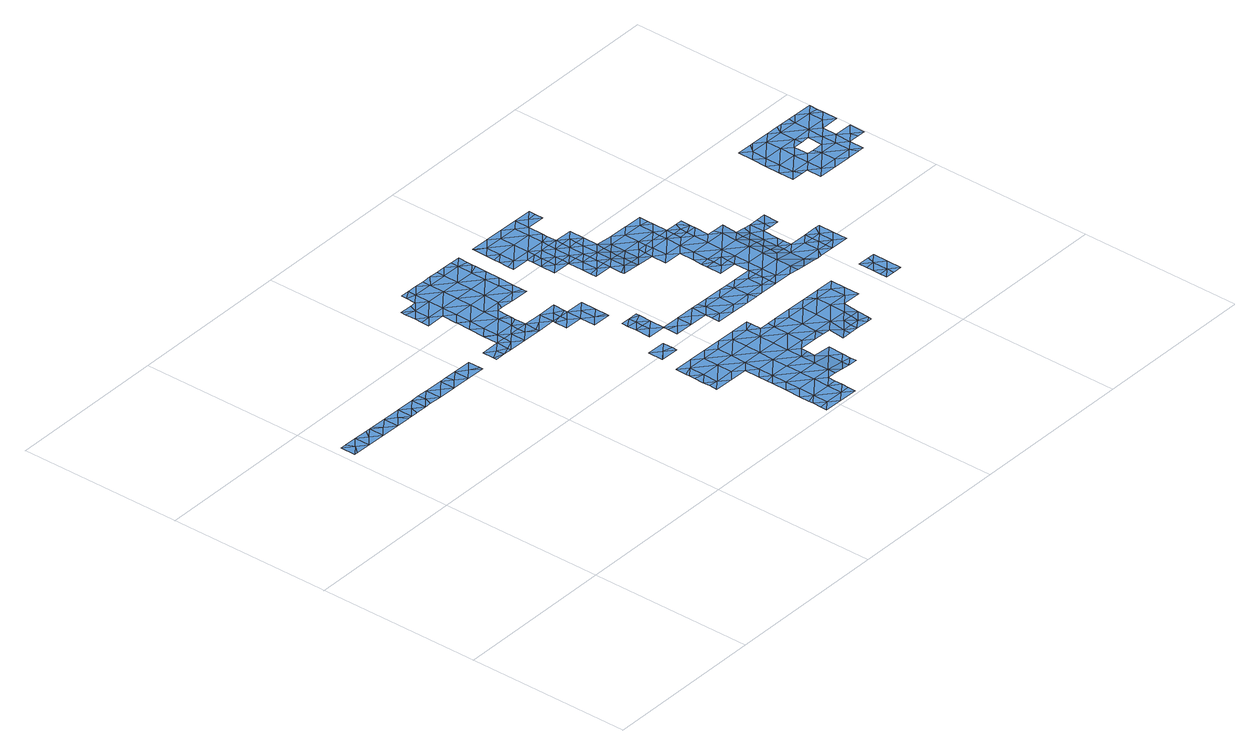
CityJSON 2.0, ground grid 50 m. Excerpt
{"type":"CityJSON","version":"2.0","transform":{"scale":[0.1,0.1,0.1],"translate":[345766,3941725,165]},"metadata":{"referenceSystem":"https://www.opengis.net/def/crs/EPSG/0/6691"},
"CityObjects":{
"waterbody1":{"type":"WaterBody","attributes":{"name":"9","class":"1140","function":"1","WaterBodyRiverFloodingRiskAttribute.description":"5","WaterBodyRiverFloodingRiskAttribute.rankOrg":"1","WaterBodyRiverFloodingRiskAttribute.adminType":"2","WaterBodyRiverFloodingRiskAttribute.scale":"L1"},"geometry":[{"type":"MultiSurface","lod":"1","boundaries":[[[0,1,2]],[[3,4,5]],[[6,7,8]],[[7,9,8]],[[9,2,8]],[[2,1,10]],[[8,2,10]],[[0,11,1]],[[4,12,13]],[[12,4,14]],[[14,4,3]],[[15,16,5]],[[17,4,13]],[[3,5,16]],[[16,15,11]],[[1,15,10]],[[5,4,17]],[[11,15,1]],[[6,8,10]],[[18,16,11]],[[16,18,3]]]}]},
"waterbody2":{"type":"WaterBody","attributes":{"name":"9","class":"1140","function":"1","WaterBodyRiverFloodingRiskAttribute.description":"5","WaterBodyRiverFloodingRiskAttribute.rankOrg":"2","WaterBodyRiverFloodingRiskAttribute.adminType":"2","WaterBodyRiverFloodingRiskAttribute.scale":"L1"},"geometry":[{"type":"MultiSurface","lod":"1","boundaries":[[[19,20,21]],[[21,20,22]],[[23,21,22]],[[7,24,23]],[[21,23,24]],[[22,20,25]],[[9,7,23]],[[22,9,23]],[[26,20,19]],[[26,27,20]],[[25,20,27]]]}]},
"waterbody3":{"type":"WaterBody","attributes":{"name":"9","class":"1140","function":"1","WaterBodyRiverFloodingRiskAttribute.description":"5","WaterBodyRiverFloodingRiskAttribute.rankOrg":"1","WaterBodyRiverFloodingRiskAttribute.adminType":"2","WaterBodyRiverFloodingRiskAttribute.scale":"L1"},"geometry":[{"type":"MultiSurface","lod":"1","boundaries":[[[28,29,30]],[[31,32,33]],[[33,32,34]],[[35,34,32]],[[34,36,30]],[[28,30,36]],[[30,29,33]],[[34,30,33]],[[32,37,35]],[[27,38,37]],[[38,27,26]],[[38,26,35]],[[37,32,31]],[[35,37,38]]]}]},
"waterbody4":{"type":"WaterBody","attributes":{"name":"9","class":"1140","function":"1","WaterBodyRiverFloodingRiskAttribute.description":"5","WaterBodyRiverFloodingRiskAttribute.rankOrg":"1","WaterBodyRiverFloodingRiskAttribute.adminType":"2","WaterBodyRiverFloodingRiskAttribute.scale":"L1"},"geometry":[{"type":"MultiSurface","lod":"1","boundaries":[[[39,40,41]],[[39,41,42]],[[43,40,39]],[[41,40,44]],[[41,44,45]],[[46,40,43]],[[44,40,46]]]}]},
"waterbody5":{"type":"WaterBody","attributes":{"name":"9","class":"1140","function":"1","WaterBodyRiverFloodingRiskAttribute.description":"5","WaterBodyRiverFloodingRiskAttribute.rankOrg":"2","WaterBodyRiverFloodingRiskAttribute.adminType":"2","WaterBodyRiverFloodingRiskAttribute.scale":"L1"},"geometry":[{"type":"MultiSurface","lod":"1","boundaries":[[[43,39,47]],[[48,49,50]],[[50,51,48]],[[52,43,47]],[[48,53,54]],[[39,42,47]],[[49,48,54]],[[55,52,47]],[[55,47,53]],[[51,55,48]],[[42,53,47]],[[55,53,48]]]}]},
"waterbody6":{"type":"WaterBody","attributes":{"name":"9","class":"1140","function":"1","WaterBodyRiverFloodingRiskAttribute.description":"5","WaterBodyRiverFloodingRiskAttribute.rankOrg":"1","WaterBodyRiverFloodingRiskAttribute.adminType":"2","WaterBodyRiverFloodingRiskAttribute.scale":"L1"},"geometry":[{"type":"MultiSurface","lod":"1","boundaries":[[[56,57,58]],[[57,56,59]],[[57,60,61]],[[61,60,62]],[[62,60,63]],[[62,63,64]],[[63,65,64]],[[66,65,63]],[[67,68,69]],[[69,70,71]],[[72,73,71]],[[74,75,59]],[[57,59,76]],[[77,73,72]],[[71,70,72]],[[70,78,72]],[[63,60,78]],[[57,61,58]],[[61,62,79]],[[62,64,80]],[[65,81,64]],[[63,78,70]],[[63,70,66]],[[82,83,65]],[[66,84,85]],[[83,86,65]],[[66,82,65]],[[85,82,66]],[[87,84,88]],[[66,88,84]],[[70,88,66]],[[69,88,70]],[[69,89,88]],[[90,89,69]],[[90,69,68]],[[89,87,88]],[[91,86,83]],[[92,93,94]],[[93,95,94]],[[96,95,93]],[[43,95,96]],[[97,98,99]],[[86,81,65]],[[97,99,100]],[[99,101,100]],[[101,99,81]],[[81,99,64]],[[43,52,95]],[[98,80,99]],[[102,80,98]],[[102,103,80]],[[74,59,56]],[[94,104,92]],[[94,95,105]],[[52,55,95]],[[105,106,107]],[[108,104,109]],[[104,108,92]],[[110,80,103]],[[62,80,110]],[[110,79,62]],[[109,79,110]],[[104,79,109]],[[79,104,61]],[[111,59,75]],[[112,59,111]],[[112,76,59]],[[99,80,64]],[[77,76,112]],[[113,50,114]],[[115,74,56]],[[115,56,107]],[[113,114,116]],[[51,50,113]],[[72,76,77]],[[72,57,76]],[[78,57,72]],[[60,57,78]],[[113,55,51]],[[113,95,55]],[[105,95,113]],[[105,113,116]],[[116,106,105]],[[73,117,71]],[[71,117,118]],[[71,118,69]],[[118,67,69]],[[104,58,61]],[[94,105,104]],[[104,105,58]],[[58,105,107]],[[58,107,56]]]}]},
"waterbody7":{"type":"WaterBody","attributes":{"name":"9","class":"1140","function":"1","WaterBodyRiverFloodingRiskAttribute.description":"5","WaterBodyRiverFloodingRiskAttribute.rankOrg":"2","WaterBodyRiverFloodingRiskAttribute.adminType":"2","WaterBodyRiverFloodingRiskAttribute.scale":"L1"},"geometry":[{"type":"MultiSurface","lod":"1","boundaries":[[[119,120,121]],[[122,123,120]],[[124,120,123]],[[120,124,121]],[[125,122,120]],[[120,119,125]]]}]},
"waterbody8":{"type":"WaterBody","attributes":{"name":"9","class":"1140","function":"1","WaterBodyRiverFloodingRiskAttribute.description":"5","WaterBodyRiverFloodingRiskAttribute.rankOrg":"1","WaterBodyRiverFloodingRiskAttribute.adminType":"2","WaterBodyRiverFloodingRiskAttribute.scale":"L1"},"geometry":[{"type":"MultiSurface","lod":"1","boundaries":[[[126,127,128]],[[128,129,130]],[[129,50,131]],[[130,129,131]],[[131,54,130]],[[54,131,49]],[[131,50,49]],[[132,129,128]],[[126,128,130]],[[127,132,128]],[[127,126,133]]]}]},
"waterbody9":{"type":"WaterBody","attributes":{"name":"9","class":"1140","function":"1","WaterBodyRiverFloodingRiskAttribute.description":"5","WaterBodyRiverFloodingRiskAttribute.rankOrg":"2","WaterBodyRiverFloodingRiskAttribute.adminType":"2","WaterBodyRiverFloodingRiskAttribute.scale":"L1"},"geometry":[{"type":"MultiSurface","lod":"1","boundaries":[[[134,135,136]],[[137,133,138]],[[137,138,139]],[[140,139,138]],[[135,141,136]],[[136,142,134]],[[143,135,144]],[[135,134,137]],[[135,137,144]],[[126,140,138]],[[142,133,134]],[[133,137,134]],[[141,135,143]],[[133,126,138]],[[140,126,130]]]}]},
"waterbody10":{"type":"WaterBody","attributes":{"name":"9","class":"1140","function":"1","WaterBodyRiverFloodingRiskAttribute.description":"5","WaterBodyRiverFloodingRiskAttribute.rankOrg":"2","WaterBodyRiverFloodingRiskAttribute.adminType":"2","WaterBodyRiverFloodingRiskAttribute.scale":"L1"},"geometry":[{"type":"MultiSurface","lod":"1","boundaries":[[[145,146,147]],[[148,149,146]],[[145,148,146]],[[150,146,151]],[[149,151,146]],[[147,146,150]]]}]},
"waterbody11":{"type":"WaterBody","attributes":{"name":"9","class":"1140","function":"1","WaterBodyRiverFloodingRiskAttribute.description":"5","WaterBodyRiverFloodingRiskAttribute.rankOrg":"1","WaterBodyRiverFloodingRiskAttribute.adminType":"2","WaterBodyRiverFloodingRiskAttribute.scale":"L1"},"geometry":[{"type":"MultiSurface","lod":"1","boundaries":[[[149,148,152]],[[153,152,148]],[[154,152,153]],[[155,152,154]],[[151,152,155]],[[154,153,156]],[[155,154,157]],[[151,149,152]]]}]},
"waterbody12":{"type":"WaterBody","attributes":{"name":"9","class":"1140","function":"1","WaterBodyRiverFloodingRiskAttribute.description":"5","WaterBodyRiverFloodingRiskAttribute.rankOrg":"2","WaterBodyRiverFloodingRiskAttribute.adminType":"2","WaterBodyRiverFloodingRiskAttribute.scale":"L1"},"geometry":[{"type":"MultiSurface","lod":"1","boundaries":[[[158,159,160]],[[161,145,160]],[[162,163,164]],[[158,160,145]],[[162,165,163]],[[164,161,162]],[[161,165,162]],[[161,160,165]],[[165,160,159]]]}]},
"waterbody13":{"type":"WaterBody","attributes":{"name":"9","class":"1140","function":"1","WaterBodyRiverFloodingRiskAttribute.description":"5","WaterBodyRiverFloodingRiskAttribute.rankOrg":"1","WaterBodyRiverFloodingRiskAttribute.adminType":"2","WaterBodyRiverFloodingRiskAttribute.scale":"L1"},"geometry":[{"type":"MultiSurface","lod":"1","boundaries":[[[166,167,168]],[[167,166,169]],[[169,166,170]],[[171,172,173]],[[172,171,174]],[[175,174,176]],[[175,177,174]],[[175,178,177]],[[175,179,178]],[[175,180,179]],[[181,180,175]],[[182,183,184]],[[182,185,183]],[[183,185,186]],[[186,185,187]],[[187,185,188]],[[188,185,189]],[[189,185,190]],[[189,190,191]],[[192,191,190]],[[189,191,193]],[[191,194,193]],[[195,189,193]],[[189,195,196]],[[196,195,197]],[[195,198,197]],[[199,198,200]],[[200,201,199]],[[202,201,200]],[[203,201,202]],[[204,201,203]],[[204,205,201]],[[204,206,205]],[[207,206,204]],[[207,208,206]],[[209,210,208]],[[211,210,209]],[[212,210,211]],[[212,213,210]],[[214,213,212]],[[215,213,214]],[[216,213,215]],[[216,217,213]],[[218,217,216]],[[217,218,206]],[[218,216,219]],[[219,216,220]],[[216,221,220]],[[222,220,221]],[[222,223,220]],[[222,224,223]],[[225,224,222]],[[226,202,200]],[[173,203,202]],[[172,204,203]],[[222,227,228]],[[229,227,221]],[[229,221,215]],[[230,169,193]],[[213,206,210]],[[208,207,231]],[[208,210,206]],[[204,232,207]],[[218,205,206]],[[207,233,231]],[[207,234,233]],[[232,234,207]],[[234,232,235]],[[232,236,235]],[[177,236,232]],[[177,237,236]],[[177,238,237]],[[239,237,238]],[[237,239,240]],[[239,241,240]],[[239,238,242]],[[243,242,238]],[[243,238,178]],[[190,244,192]],[[194,230,193]],[[230,167,169]],[[173,172,203]],[[174,177,172]],[[176,181,175]],[[178,238,177]],[[188,189,196]],[[218,201,205]],[[197,245,196]],[[198,199,197]],[[218,199,201]],[[215,214,229]],[[216,215,221]],[[217,206,213]],[[199,218,219]],[[246,219,220]],[[227,222,221]],[[220,223,247]],[[224,248,223]],[[228,225,222]],[[234,249,233]],[[234,235,249]],[[235,236,250]],[[172,232,204]],[[177,232,172]],[[236,237,250]],[[250,237,240]],[[241,251,240]],[[223,248,252]],[[252,247,223]],[[247,246,220]],[[247,253,246]],[[254,187,188]],[[196,254,188]],[[245,254,196]],[[197,199,255]],[[246,253,256]],[[256,219,246]],[[199,219,255]],[[256,255,219]],[[257,255,256]],[[255,257,197]],[[258,197,257]],[[245,197,258]],[[247,259,253]],[[260,259,247]],[[260,247,252]],[[261,262,263]],[[264,250,265]],[[235,250,264]],[[235,264,249]],[[265,250,262]],[[262,250,263]],[[240,263,250]],[[263,240,251]],[[263,251,261]],[[266,267,268]],[[267,266,269]],[[182,268,267]],[[182,270,268]],[[270,182,184]],[[185,267,190]],[[267,244,190]],[[195,271,198]],[[200,198,271]],[[170,272,273]],[[274,273,272]],[[169,273,193]],[[193,273,271]],[[274,271,273]],[[226,200,274]],[[169,170,273]],[[185,182,267]],[[271,195,193]],[[200,271,274]],[[267,269,244]]]}]},
"waterbody14":{"type":"WaterBody","attributes":{"name":"9","class":"1140","function":"1","WaterBodyRiverFloodingRiskAttribute.description":"5","WaterBodyRiverFloodingRiskAttribute.rankOrg":"1","WaterBodyRiverFloodingRiskAttribute.adminType":"2","WaterBodyRiverFloodingRiskAttribute.scale":"L1"},"geometry":[{"type":"MultiSurface","lod":"1","boundaries":[[[275,276,277]],[[275,277,278]],[[279,278,277]],[[279,277,280]],[[277,281,280]],[[281,277,276]]]}]},
"waterbody15":{"type":"WaterBody","attributes":{"name":"9","class":"1140","function":"1","WaterBodyRiverFloodingRiskAttribute.description":"5","WaterBodyRiverFloodingRiskAttribute.rankOrg":"1","WaterBodyRiverFloodingRiskAttribute.adminType":"2","WaterBodyRiverFloodingRiskAttribute.scale":"L1"},"geometry":[{"type":"MultiSurface","lod":"1","boundaries":[[[282,280,283]],[[284,283,280]],[[283,285,282]],[[286,285,283]],[[287,288,284]],[[289,288,287]],[[288,290,283]],[[291,288,289]],[[283,284,288]],[[283,290,286]],[[292,290,288]],[[291,292,288]]]}]},
"waterbody16":{"type":"WaterBody","attributes":{"name":"9","class":"1140","function":"1","WaterBodyRiverFloodingRiskAttribute.description":"5","WaterBodyRiverFloodingRiskAttribute.rankOrg":"2","WaterBodyRiverFloodingRiskAttribute.adminType":"2","WaterBodyRiverFloodingRiskAttribute.scale":"L1"},"geometry":[{"type":"MultiSurface","lod":"1","boundaries":[[[293,291,294]],[[295,285,296]],[[297,298,299]],[[278,279,295]],[[278,300,301]],[[302,293,303]],[[304,293,294]],[[297,299,305]],[[303,293,306]],[[282,285,295]],[[276,301,307]],[[276,275,301]],[[275,278,301]],[[308,307,301]],[[307,308,309]],[[301,300,308]],[[304,306,293]],[[310,311,298]],[[286,299,285]],[[285,299,311]],[[311,299,298]],[[312,296,311]],[[312,311,310]],[[279,280,295]],[[282,295,280]],[[296,285,311]],[[313,295,296]],[[290,314,299]],[[315,313,296]],[[315,316,313]],[[292,291,314]],[[292,314,290]],[[305,314,317]],[[299,314,305]],[[317,314,302]],[[302,314,293]],[[293,314,291]],[[286,290,299]],[[295,313,278]],[[278,313,300]],[[318,300,313]],[[318,313,316]]]}]},
"waterbody17":{"type":"WaterBody","attributes":{"name":"9","class":"1140","function":"1","WaterBodyRiverFloodingRiskAttribute.description":"5","WaterBodyRiverFloodingRiskAttribute.rankOrg":"1","WaterBodyRiverFloodingRiskAttribute.adminType":"2","WaterBodyRiverFloodingRiskAttribute.scale":"L1"},"geometry":[{"type":"MultiSurface","lod":"1","boundaries":[[[319,320,321]],[[322,323,324]],[[164,163,325]],[[324,326,322]],[[326,324,327]],[[327,324,328]],[[329,328,324]],[[329,324,323]],[[329,323,330]],[[329,330,331]],[[332,329,331]],[[333,320,319]],[[334,325,332]],[[335,332,325]],[[335,336,332]],[[335,337,336]],[[335,321,337]],[[337,338,336]],[[339,336,338]],[[339,328,336]],[[333,319,163]],[[340,341,328]],[[325,163,319]],[[342,164,325]],[[335,325,319]],[[342,325,334]],[[332,331,334]],[[332,336,329]],[[336,328,329]],[[328,341,327]],[[335,319,321]],[[340,328,339]]]}]},
"waterbody18":{"type":"WaterBody","attributes":{"name":"9","class":"1140","function":"1","WaterBodyRiverFloodingRiskAttribute.description":"5","WaterBodyRiverFloodingRiskAttribute.rankOrg":"1","WaterBodyRiverFloodingRiskAttribute.adminType":"2","WaterBodyRiverFloodingRiskAttribute.scale":"L1"},"geometry":[{"type":"MultiSurface","lod":"1","boundaries":[[[343,344,345]],[[346,347,348]],[[349,350,351]],[[352,344,343]],[[345,353,354]],[[347,346,353]],[[348,355,346]],[[309,308,348]],[[356,344,352]],[[300,318,355]],[[347,351,350]],[[300,355,348]],[[357,309,350]],[[308,300,348]],[[357,350,358]],[[347,350,348]],[[345,344,353]],[[359,351,356]],[[349,351,359]],[[350,309,348]],[[353,344,347]],[[349,358,350]],[[344,351,347]],[[356,351,344]],[[360,361,354]],[[360,354,353]],[[346,360,353]],[[355,362,346]],[[355,363,362]],[[355,316,363]],[[318,316,355]],[[364,365,366]],[[367,361,360]],[[364,368,365]],[[368,361,365]],[[367,366,365]],[[367,365,361]],[[367,360,346]],[[362,367,346]]]}]},
"waterbody19":{"type":"WaterBody","attributes":{"name":"9","class":"1140","function":"1","WaterBodyRiverFloodingRiskAttribute.description":"5","WaterBodyRiverFloodingRiskAttribute.rankOrg":"2","WaterBodyRiverFloodingRiskAttribute.adminType":"2","WaterBodyRiverFloodingRiskAttribute.scale":"L1"},"geometry":[{"type":"MultiSurface","lod":"1","boundaries":[[[369,178,179]],[[243,178,369]],[[180,370,369]],[[370,371,369]],[[371,370,372]],[[180,369,179]],[[243,369,242]],[[242,369,371]]]}]},
"waterbody20":{"type":"WaterBody","attributes":{"name":"9","class":"1140","function":"1","WaterBodyRiverFloodingRiskAttribute.description":"5","WaterBodyRiverFloodingRiskAttribute.rankOrg":"1","WaterBodyRiverFloodingRiskAttribute.adminType":"2","WaterBodyRiverFloodingRiskAttribute.scale":"L1"},"geometry":[{"type":"MultiSurface","lod":"1","boundaries":[[[315,296,373]],[[373,296,312]],[[310,374,373]],[[312,310,373]],[[316,373,374]],[[373,316,315]]]}]},
"waterbody21":{"type":"WaterBody","attributes":{"name":"9","class":"1140","function":"1","WaterBodyRiverFloodingRiskAttribute.description":"5","WaterBodyRiverFloodingRiskAttribute.rankOrg":"1","WaterBodyRiverFloodingRiskAttribute.adminType":"2","WaterBodyRiverFloodingRiskAttribute.scale":"L1"},"geometry":[{"type":"MultiSurface","lod":"1","boundaries":[[[375,376,377]],[[376,378,377]],[[375,377,379]],[[380,377,381]],[[379,377,380]],[[378,381,377]]]}]},
"waterbody22":{"type":"WaterBody","attributes":{"name":"9","class":"1140","function":"1","WaterBodyRiverFloodingRiskAttribute.description":"5","WaterBodyRiverFloodingRiskAttribute.rankOrg":"1","WaterBodyRiverFloodingRiskAttribute.adminType":"2","WaterBodyRiverFloodingRiskAttribute.scale":"L1"},"geometry":[{"type":"MultiSurface","lod":"1","boundaries":[[[382,383,384]],[[385,386,384]],[[387,388,389]],[[390,391,392]],[[393,394,385]],[[395,391,390]],[[298,297,383]],[[386,396,397]],[[398,396,386]],[[398,386,394]],[[385,394,386]],[[388,387,399]],[[385,391,393]],[[317,302,392]],[[391,385,392]],[[387,389,384]],[[382,298,383]],[[297,305,383]],[[383,305,392]],[[385,384,383]],[[385,383,392]],[[395,390,400]],[[392,302,390]],[[390,302,303]],[[305,317,392]],[[303,306,390]],[[384,401,382]],[[401,384,389]],[[390,306,400]],[[386,387,384]],[[397,387,386]],[[399,387,397]]]}]},
"waterbody23":{"type":"WaterBody","attributes":{"name":"9","class":"1140","function":"1","WaterBodyRiverFloodingRiskAttribute.description":"5","WaterBodyRiverFloodingRiskAttribute.rankOrg":"2","WaterBodyRiverFloodingRiskAttribute.adminType":"2","WaterBodyRiverFloodingRiskAttribute.scale":"L1"},"geometry":[{"type":"MultiSurface","lod":"1","boundaries":[[[402,403,404]],[[405,406,407]],[[403,406,404]],[[408,409,410]],[[411,412,413]],[[409,408,414]],[[415,416,417]],[[379,418,419]],[[419,418,420]],[[421,422,423]],[[424,425,420]],[[426,427,428]],[[429,430,426]],[[429,402,404]],[[407,396,405]],[[405,394,431]],[[432,433,434]],[[435,406,405]],[[327,341,436]],[[327,436,437]],[[436,438,437]],[[436,415,438]],[[436,439,415]],[[340,439,436]],[[440,441,417]],[[442,441,440]],[[408,441,442]],[[441,408,443]],[[408,411,443]],[[410,411,408]],[[411,410,412]],[[444,414,408]],[[435,404,406]],[[404,435,430]],[[433,430,435]],[[445,434,433]],[[378,446,381]],[[376,432,434]],[[393,431,394]],[[430,433,432]],[[426,430,432]],[[427,426,432]],[[447,428,427]],[[425,447,427]],[[427,420,425]],[[432,420,427]],[[395,393,391]],[[420,432,419]],[[405,396,398]],[[398,394,405]],[[419,432,376]],[[375,379,419]],[[375,419,376]],[[378,376,434]],[[378,434,446]],[[446,434,445]],[[445,433,448]],[[448,433,435]],[[448,435,449]],[[448,449,450]],[[400,450,449]],[[426,451,429]],[[451,426,452]],[[428,452,426]],[[393,395,431]],[[395,400,431]],[[449,431,400]],[[405,431,449]],[[449,435,405]],[[404,430,429]],[[322,437,418]],[[341,340,436]],[[379,322,418]],[[326,437,322]],[[437,423,418]],[[418,423,420]],[[422,420,423]],[[420,422,424]],[[443,453,454]],[[454,455,443]],[[421,423,455]],[[455,423,438]],[[443,455,438]],[[411,413,453]],[[327,437,326]],[[423,437,438]],[[415,441,438]],[[439,416,415]],[[417,441,415]],[[442,444,408]],[[441,443,438]],[[443,411,453]]]}]},
"waterbody24":{"type":"WaterBody","attributes":{"name":"9","class":"1140","function":"1","WaterBodyRiverFloodingRiskAttribute.description":"5","WaterBodyRiverFloodingRiskAttribute.rankOrg":"1","WaterBodyRiverFloodingRiskAttribute.adminType":"2","WaterBodyRiverFloodingRiskAttribute.scale":"L1"},"geometry":[{"type":"MultiSurface","lod":"1","boundaries":[[[456,457,458]],[[458,403,402]],[[459,456,458]],[[396,457,456]],[[407,457,396]],[[406,403,407]],[[403,458,457]],[[403,457,407]]]}]},
"waterbody25":{"type":"WaterBody","attributes":{"name":"9","class":"1140","function":"1","WaterBodyRiverFloodingRiskAttribute.description":"5","WaterBodyRiverFloodingRiskAttribute.rankOrg":"1","WaterBodyRiverFloodingRiskAttribute.adminType":"2","WaterBodyRiverFloodingRiskAttribute.scale":"L1"},"geometry":[{"type":"MultiSurface","lod":"1","boundaries":[[[460,461,462]],[[460,462,463]],[[464,465,462]],[[463,462,465]],[[466,462,461]],[[467,468,469]],[[467,470,468]],[[471,468,466]],[[470,464,468]],[[468,464,462]],[[466,468,462]],[[471,469,468]]]}]},
"waterbody26":{"type":"WaterBody","attributes":{"name":"9","class":"1140","function":"1","WaterBodyRiverFloodingRiskAttribute.description":"5","WaterBodyRiverFloodingRiskAttribute.rankOrg":"1","WaterBodyRiverFloodingRiskAttribute.adminType":"2","WaterBodyRiverFloodingRiskAttribute.scale":"L1"},"geometry":[{"type":"MultiSurface","lod":"1","boundaries":[[[472,473,474]],[[475,422,421]],[[476,475,453]],[[477,478,479]],[[478,480,479]],[[480,428,479]],[[425,424,481]],[[424,422,481]],[[421,454,475]],[[482,481,475]],[[472,478,473]],[[479,428,447]],[[483,474,473]],[[476,482,475]],[[454,453,475]],[[454,421,455]],[[481,479,425]],[[447,425,479]],[[477,481,482]],[[422,475,481]],[[484,483,473]],[[478,477,473]],[[473,477,484]],[[477,479,481]]]}]},
"waterbody27":{"type":"WaterBody","attributes":{"name":"9","class":"1140","function":"1","WaterBodyRiverFloodingRiskAttribute.description":"5","WaterBodyRiverFloodingRiskAttribute.rankOrg":"1","WaterBodyRiverFloodingRiskAttribute.adminType":"2","WaterBodyRiverFloodingRiskAttribute.scale":"L1"},"geometry":[{"type":"MultiSurface","lod":"1","boundaries":[[[485,486,487]],[[487,486,413]],[[488,485,487]],[[489,488,487]],[[412,487,413]],[[409,414,489]],[[410,487,412]],[[410,489,487]],[[409,489,410]],[[414,490,489]],[[490,488,489]]]}]},
"waterbody28":{"type":"WaterBody","attributes":{"name":"9","class":"1140","function":"1","WaterBodyRiverFloodingRiskAttribute.description":"5","WaterBodyRiverFloodingRiskAttribute.rankOrg":"1","WaterBodyRiverFloodingRiskAttribute.adminType":"2","WaterBodyRiverFloodingRiskAttribute.scale":"L1"},"geometry":[{"type":"MultiSurface","lod":"1","boundaries":[[[491,492,493]],[[494,495,496]],[[496,495,492]],[[497,498,499]],[[498,500,499]],[[495,500,498]],[[501,500,495]],[[500,501,502]],[[500,502,503]],[[503,502,504]],[[503,504,505]],[[506,507,508]],[[492,491,496]],[[491,509,510]],[[507,511,508]],[[509,512,510]],[[513,512,514]],[[513,514,515]],[[514,512,509]],[[516,509,517]],[[518,519,520]],[[521,522,523]],[[524,525,523]],[[509,491,526]],[[497,499,527]],[[498,492,495]],[[495,494,501]],[[528,512,513]],[[494,529,501]],[[530,505,531]],[[532,501,533]],[[529,533,501]],[[502,501,532]],[[503,499,500]],[[530,503,505]],[[534,523,525]],[[534,521,523]],[[520,535,518]],[[535,520,516]],[[520,509,516]],[[509,520,514]],[[519,514,520]],[[536,514,519]],[[536,515,514]],[[537,512,528]],[[537,510,512]],[[538,510,537]],[[511,510,538]],[[507,510,511]],[[510,507,491]],[[491,507,496]],[[539,506,540]],[[540,506,541]],[[508,541,506]],[[493,526,491]],[[527,517,526]],[[517,527,542]],[[542,527,499]],[[543,542,499]],[[522,542,543]],[[521,542,522]],[[522,524,523]],[[522,543,544]],[[543,545,544]],[[545,543,531]],[[543,530,531]],[[530,543,499]],[[503,530,499]],[[517,542,521]],[[521,516,517]],[[509,526,517]],[[496,546,494]],[[529,494,547]],[[546,547,494]],[[496,507,546]],[[506,546,507]],[[546,506,539]],[[547,546,539]]]}]}
},
"vertices":[
[131,854,27],[147,831,27],[176,853,27],[62,855,27],[34,833,27],[62,809,27],[219,806,27],[231,806,27],[204,830,27],[232,852,27],[175,807,27],[119,854,27],[6,856,27],[5,810,27],[23,856,27],[118,808,27],[90,832,27],[15,810,27],[105,854,27],
[307,805,27],[317,828,27],[288,805,27],[289,851,27],[260,829,27],[252,806,27],[314,851,27],[345,804,27],[345,850,27],
[515,810,27],[515,847,27],[487,825,27],[425,849,27],[430,826,27],[459,848,27],[458,802,27],[401,803,27],[515,801,27],[402,849,27],[373,827,27],
[628,809,27],[600,823,27],[602,800,27],[628,799,27],[629,845,27],[571,809,27],[571,800,27],[572,846,27],
[656,822,27],[713,821,27],[741,807,27],[742,843,27],[713,844,27],[657,845,27],[684,798,27],[741,797,27],[685,844,27],
[772,959,29],[773,1005,29],[715,959,29],[829,958,29],[717,1052,29],[716,1006,29],[660,1053,29],[718,1098,29],[661,1099,29],[662,1145,29],[719,1144,29],[860,1135,29],[861,1165,30],[832,1142,29],[774,1097,29],[831,1096,29],[830,1050,29],[859,1073,29],[800,935,29],[857,934,29],[830,1004,29],[858,1026,29],[774,1051,29],[660,1007,29],[604,1054,29],[633,1123,29],[691,1168,30],[662,1168,30],[747,1167,30],[719,1167,30],[634,1152,30],[776,1166,30],[775,1143,29],[804,1166,30],[832,1166,30],[634,1169,30],[630,938,28],[629,892,27],[658,914,27],[657,868,27],[629,888,27],[576,1108,29],[576,1077,29],[605,1100,29],[577,1124,29],[614,1123,29],[576,1054,29],[575,1031,29],[659,960,29],[715,913,27],[743,903,28],[743,936,28],[631,981,29],[631,984,29],[632,1030,29],[857,948,29],[857,980,29],[714,867,27],[742,877,27],[759,936,29],[743,890,27],[860,1107,29],[860,1119,29],
[906,486,22],[877,494,22],[905,471,22],[849,518,22],[849,473,22],[849,472,22],[906,517,22],
[826,796,27],[854,805,27],[826,819,27],[798,842,27],[798,796,27],[770,820,27],[855,841,27],[854,795,27],
[882,772,27],[881,725,27],[910,748,27],[853,749,27],[826,773,27],[797,750,27],[797,789,27],[909,712,27],[911,794,27],[909,702,27],[853,703,27],
[963,562,22],[936,586,22],[907,563,22],[964,608,22],[936,609,22],[907,566,22],[908,609,22],
[936,632,22],[965,644,22],[936,655,22],[908,637,22],[965,655,22],[908,656,22],
[963,546,22],[963,516,22],[991,539,22],[1020,561,22],[1048,538,22],[1076,514,22],[1077,560,22],[1019,515,22],
[1182,116,5],[1154,97,5],[1182,96,5],[1154,120,5],[1183,142,5],[1215,234,10],[1213,257,11],[1184,235,11],[1241,234,9],[1269,210,5],[1240,188,5],[1270,256,11],[1298,233,8],[1297,210,5],[1297,187,5],[1268,187,5],[983,30,11],[955,54,11],[954,29,11],[983,76,11],[955,68,11],[955,100,11],[984,123,11],[1041,122,11],[1040,75,11],[1069,98,11],[1068,75,11],[1097,121,11],[1097,98,11],[1042,168,11],[985,169,11],[986,215,11],[1042,214,11],[1043,260,11],[1099,213,11],[1100,259,11],[1128,236,11],[1156,258,11],[1157,305,11],[1101,306,11],[1101,352,11],[1158,351,11],[1130,374,11],[1131,406,11],[1102,398,11],[1131,421,11],[1074,422,11],[1046,399,11],[1018,423,11],[989,400,11],[988,354,11],[1045,353,11],[1044,307,11],[987,308,11],[932,355,11],[932,401,11],[876,402,11],[875,356,11],[847,379,11],[847,392,11],[1127,216,10],[904,425,11],[848,426,11],[961,424,11],[1125,97,8],[1160,374,11],[1214,304,11],[1187,373,11],[1215,350,11],[1271,349,11],[1270,303,11],[1327,302,11],[1326,255,11],[1355,278,11],[1384,301,11],[1412,277,11],[1354,232,7],[1326,232,8],[1068,52,11],[957,192,11],[931,309,11],[874,310,11],[847,362,11],[1243,372,11],[1328,348,11],[1412,323,11],[846,333,11],[902,286,11],[956,146,11],[987,261,11],[959,285,11],[958,239,11],[957,211,11],[845,287,11],[846,312,11],[1413,370,11],[1357,371,11],[1384,347,11],[1300,371,11],[1315,371,11],[1067,6,11],[1039,29,11],[1010,7,11],[1067,29,11],[954,8,11],[1098,167,11],[1184,189,5],[1155,166,5],[1127,190,9],
[999,978,27],[971,978,27],[999,955,27],[1027,977,27],[1027,954,27],[1026,931,27],[970,932,27],
[1055,931,27],[1054,907,27],[1026,885,27],[1083,930,27],[1083,907,27],[1025,856,27],[1054,861,27],[1025,839,27],[1082,884,27],[1081,838,27],[1082,861,27],
[1109,814,27],[1081,801,27],[1055,954,27],[1084,976,27],[1139,906,24],[1140,929,26],[1111,906,27],[1028,1023,27],[999,1001,27],[1138,837,24],[1138,813,24],[1081,791,27],[1139,883,24],[1137,790,24],[971,1005,27],[1000,1024,27],[971,1024,27],[1140,975,27],[1112,953,27],[1112,976,27],[1056,1000,27],[1110,860,27],[1084,999,27],[1085,1022,27],[1138,860,24],[1056,1023,27],
[1104,490,22],[1075,468,22],[1132,467,22],[1303,556,21],[1247,557,21],[1274,534,21],[1105,537,22],[1303,533,21],[1302,510,21],[1274,488,21],[1218,535,21],[1215,558,21],[1190,558,21],[1161,536,21],[1075,491,22],[1133,559,22],[1160,489,21],[1217,488,21],[1188,466,21],[1225,465,21],[1245,465,21],[1302,464,21],[1302,487,21],[1099,560,22],
[917,1164,27],[945,1140,27],[974,1163,27],[1058,1092,27],[1001,1093,27],[1000,1047,27],[916,1072,27],[944,1048,27],[944,1094,27],[917,1159,27],[1002,1139,27],[1030,1162,27],[1057,1046,27],[916,1118,27],[915,1025,27],[915,1042,27],[916,1091,27],[1058,1138,27],[1087,1161,27],[1085,1069,27],[1085,1054,27],[1143,1140,27],[1115,1138,27],[1143,1114,27],[1086,1115,27],[1144,1160,27],
[1325,209,5],[1338,186,5],[1354,197,5],[1353,186,5],
[1113,999,27],[1141,1021,27],
[1304,626,21],[1305,649,21],[1276,626,21],[1276,649,21],[1304,603,21],[1247,604,21],[1248,650,21],
[1196,928,22],[1168,905,22],[1224,904,22],[1223,858,22],[1280,857,22],[1281,903,22],[1310,926,22],[1253,927,22],[1166,813,22],[1195,836,22],[1167,859,22],[1223,835,22],[1251,835,22],[1194,813,22],[1308,834,22],[1309,880,22],[1280,834,22],[1309,898,22],[1194,789,22],[1252,927,22],
[1364,786,22],[1335,787,22],[1335,764,22],[1279,811,22],[1307,787,22],[1308,811,22],[1500,484,13],[1528,483,13],[1529,506,13],[1501,530,13],[1529,529,13],[1530,552,13],[1528,460,13],[1387,486,21],[1390,462,19],[1415,462,17],[1332,579,21],[1333,625,21],[1389,624,21],[1417,578,17],[1417,601,17],[1388,578,21],[1418,624,17],[1418,647,17],[1391,717,22],[1390,670,21],[1419,693,19],[1363,740,22],[1334,718,22],[1223,812,22],[1333,671,21],[1278,719,22],[1277,672,21],[1278,765,22],[1330,487,21],[1331,533,21],[1388,532,21],[1358,463,21],[1454,461,15],[1443,485,13],[1471,461,13],[1444,531,13],[1484,461,13],[1249,696,22],[1248,668,21],[1418,670,17],[1250,742,22],[1222,766,22],[1193,743,22],[1384,740,22],[1420,739,22],[1473,553,13],[1445,554,13],[1416,554,17],
[1345,833,22],[1336,810,22],[1364,801,22],[1365,833,22],
[1526,368,5],[1526,344,5],[1554,344,5],[1561,367,5],[1582,320,5],[1583,367,5],[1526,321,5],[1553,275,5],[1554,298,5],[1525,275,5],[1581,274,5],[1525,298,5],
[1504,692,13],[1503,668,13],[1532,691,13],[1445,577,13],[1473,578,13],[1475,646,13],[1475,692,13],[1447,669,13],[1452,692,16],[1446,623,13],[1474,600,13],[1531,645,13],[1502,645,13],
[1586,551,13],[1573,552,13],[1558,529,13],[1585,505,13],[1557,483,13],[1585,459,13],
[1846,847,15],[1817,825,15],[1846,824,15],[1732,803,15],[1789,802,15],[1790,848,15],[1838,778,15],[1817,779,15],[1845,755,15],[1788,756,15],[1731,757,15],[1759,733,15],[1787,710,15],[1758,687,15],[1815,686,15],[1734,896,15],[1790,895,15],[1762,918,15],[1903,846,15],[1847,894,15],[1819,917,15],[1904,893,15],[1932,915,15],[1960,892,15],[1989,914,15],[1931,823,15],[1902,800,15],[1987,822,15],[1988,868,15],[1959,846,15],[1930,777,15],[1929,730,15],[1958,753,15],[1962,730,15],[1986,729,15],[1874,824,15],[1873,778,15],[1908,916,15],[1703,781,15],[1844,709,15],[1872,685,15],[1739,734,15],[1703,734,15],[1987,776,15],[1933,823,15],[1988,888,15],[1876,916,15],[1860,917,15],[1705,873,15],[1706,919,15],[1751,918,15],[1901,754,15],[1900,708,15],[1928,684,15],[1910,685,15],[1733,849,15],[1704,827,15]
]}
